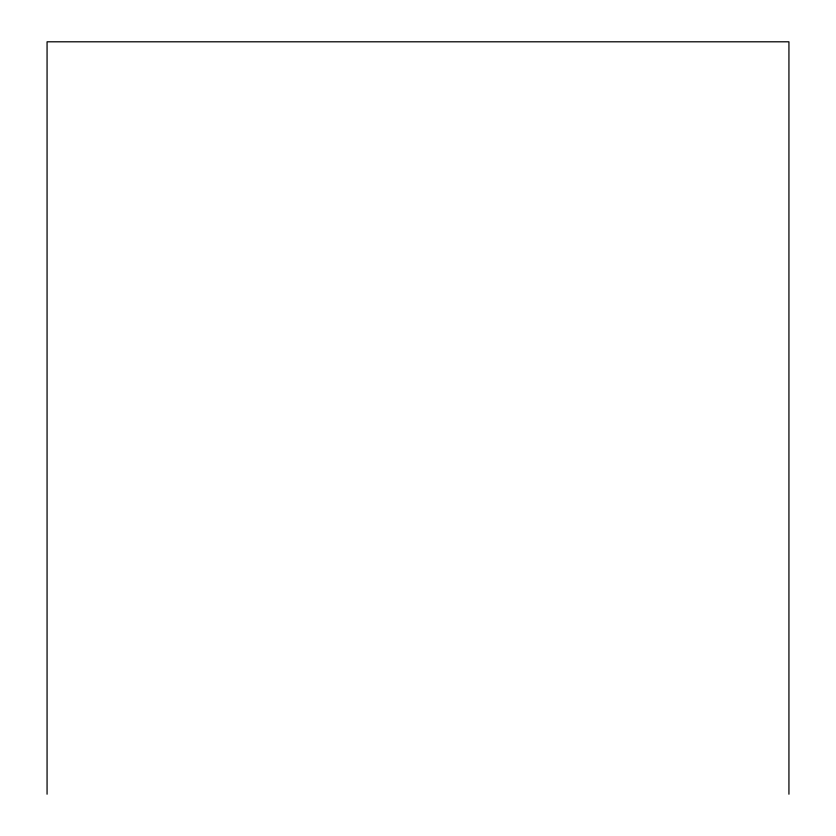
<?xml version="1.0" encoding="UTF-8"?>
<svg xmlns="http://www.w3.org/2000/svg" width="836" height="836" viewBox="0 0 836 836"><rect width="100%" height="100%" fill="white"/><g stroke="black" fill="none" stroke-linecap="round" stroke-linejoin="round"><path stroke-width="1.25" d="M788.933 794.2L788.933 41.8L47.067 41.8L47.067 794.2"/></g></svg>
